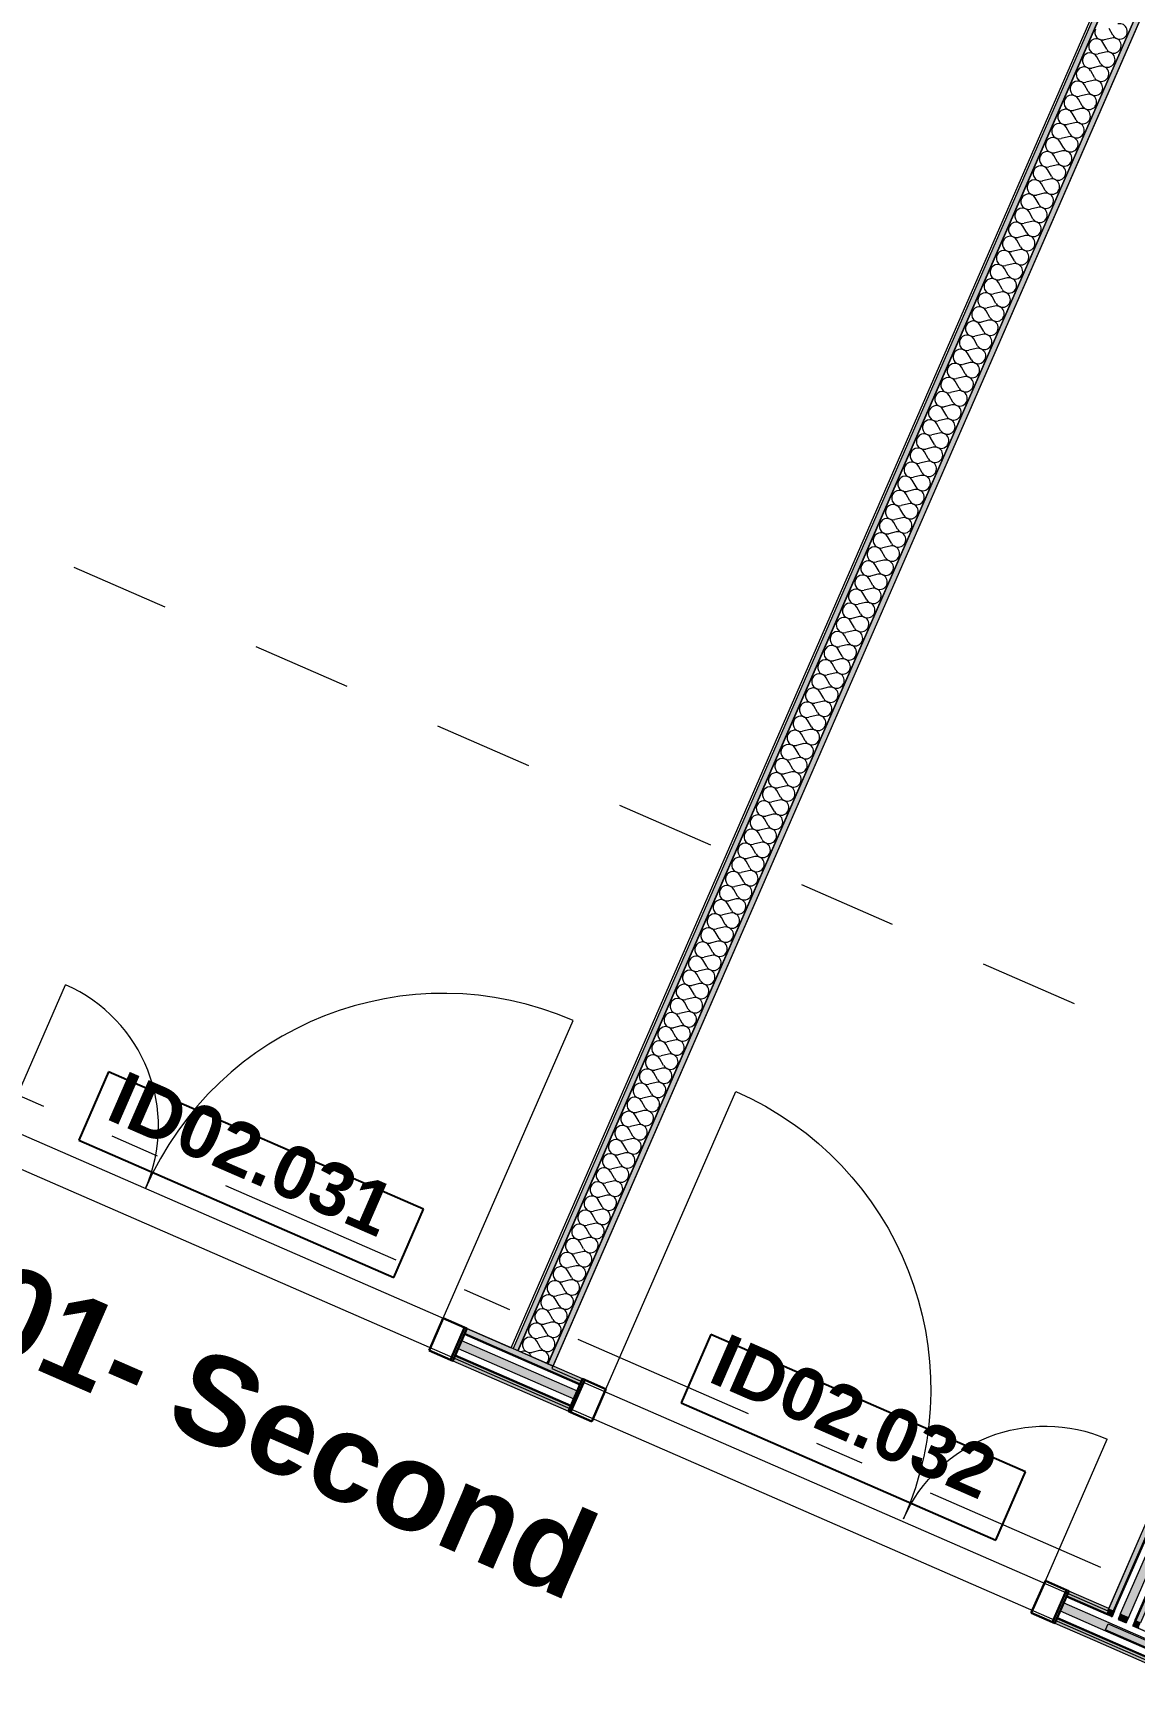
# Model space of a CAD drawing. Header units: millimetres. Extents: x -50172 to 90294, y -80883 to 956680.
# Drawn here: x 8930 to 12063, y -39148 to -34472 of the extents above; entities that cross this region are included whole.
import ezdxf
from ezdxf.enums import TextEntityAlignment as Align

# ---------------------------------------------------------------- set-up
doc = ezdxf.new("R2010")
doc.units = ezdxf.units.MM
doc.header["$MEASUREMENT"] = 0
doc.linetypes.add('Dashed', pattern=[564.444447, 282.222223, -282.222223])
doc.linetypes.add('Double Dashed', pattern=[1093.611073, 529.166651, -211.666656, 141.111112, -211.666656])
for name, color, linetype in [('A-25-M_Wall_Int', 7, 'Continuous'), ('A-95-MC_Marker_Section_P2.Marker', 7, 'Continuous'), ('COLUMN.IFC Import', 7, 'Continuous'), ('New_A-05-M_Gross_Int_Circulation', 7, 'Continuous'), ('New_A-15-MG_Structural_Grid_Phase_2', 7, 'Continuous'), ('New_A-25-M_Wall_Int', 7, 'Continuous'), ('New_A-35-M_FFE-Zone', 7, 'Continuous'), ('New_ArchiCAD Door Markers', 7, 'Continuous'), ('New_ArchiCAD Doors', 7, 'Continuous')]:
    doc.layers.add(name, color=color, linetype=linetype)
for name, color, linetype, lineweight in [('A-25-M_Wall_Int_Pen_No__1', 7, 'Continuous', 13), ('A-95-MC_Marker_Section_P2.Marker_Pen_No__1', 7, 'Continuous', 13), ('COLUMN.IFC Import_Pen_No__2', 8, 'Continuous', 15), ('New_A-25-M_Wall_Int_Pen_No__1', 7, 'Continuous', 13), ('New_ArchiCAD Door Markers_Pen_No__1', 7, 'Continuous', 13), ('New_ArchiCAD Door Markers_Pen_No__5', 7, 'Continuous', 25), ('New_ArchiCAD Doors_Pen_No__1', 7, 'Continuous', 13), ('New_ArchiCAD Doors_Pen_No__3', 7, 'Continuous', 18), ('New_ArchiCAD Zone Stamps_Pen_No__9', 7, 'Continuous', 13)]:
    doc.layers.add(name, color=color, linetype=linetype, lineweight=lineweight)
for name, color, linetype, lineweight, true_color in [('A-25-M_Wall_Int_Pen_No__107', 7, 'Continuous', 15, 0xa6a6a6), ('New_A-05-M_Gross_Int_Circulation_Pen_No__74', 7, 'Continuous', 20, 0x606060), ('New_A-15-MG_Structural_Grid_Phase_2_Pen_No__222', 7, 'Continuous', 13, 0x65af33), ('New_A-25-M_Wall_Int_Pen_No__107', 7, 'Continuous', 15, 0xa6a6a6), ('New_A-35-M_FFE-Zone_Pen_No__74', 7, 'Continuous', 20, 0x606060), ('New_ArchiCAD Doors_Pen_No__23', 7, 'Continuous', 30, 0x2a2a2a), ('New_ArchiCAD Doors_Pen_No__43', 7, 'Continuous', 30, 0x444444), ('New_ArchiCAD Doors_Pen_No__63', 7, 'Continuous', 20, 0x606060)]:
    doc.layers.add(name, color=color, linetype=linetype, lineweight=lineweight, true_color=true_color)
doc.styles.add('GENERATED_STYLE_1', font='')
doc.styles.add('GENERATED_STYLE_2', font='')
doc.styles.add('GENERATED_STYLE_3', font='')
doc.styles.add('GENERATED_STYLE_4', font='')
doc.styles.get('GENERATED_STYLE_1').set_extended_font_data('Swis721 BT', bold=True)
doc.styles.get('GENERATED_STYLE_2').set_extended_font_data('Arial', bold=True)
doc.styles.get('GENERATED_STYLE_3').set_extended_font_data('Arial')
doc.styles.get('GENERATED_STYLE_4').set_extended_font_data('Swis721 BT')

# ---------------------------------------------------------------- blocks, each defined once
blk = doc.blocks.new('Corridor 01- Second_INB 2350_15_1', base_point=(8528.9, -39020.1))
at = {"layer": 'New_A-05-M_Gross_Int_Circulation_Pen_No__74', "linetype": 'Continuous'}
blk.add_line((15105.3, -40414), (-6217.1, -31116.4), dxfattribs=at)
at = {"layer": 'New_ArchiCAD Zone Stamps_Pen_No__9'}
for tag, height, style, p in [('ROOM_NAME', 250, 'GENERATED_STYLE_2', (7477.6, -37365.2)), ('zoneNameLine2', 250, 'GENERATED_STYLE_2', (7289.2, -37797.4)), ('ROOM_NUMBER', 200, 'GENERATED_STYLE_3', (7100.8, -38218.1)), ('measuredAreaCode', 200, 'GENERATED_STYLE_3', (6943.7, -38578.2)), ('ROOM_HOLES_PRM', 200, 'GENERATED_STYLE_3', (7251.1, -38712.2)), ('DUMMY_649', 200, 'GENERATED_STYLE_3', (7740.5, -38925.6)), ('DUMMY_650', 133.3, 'GENERATED_STYLE_3', (8019.8, -39032.1))]:
    blk.add_attdef(tag, text='', height=height, rotation=336.4404, dxfattribs=dict(at, style=style)).set_placement(p, align=Align.TOP_LEFT)
blk = doc.blocks.new('Research Lab_INB 2308_20_1', base_point=(13904.9, -32607.4))
at = {"layer": 'New_A-35-M_FFE-Zone_Pen_No__74', "linetype": 'Continuous'}
for p, q in [((14685.8, -28459.1), (10406.8, -38272.2)), ((11988, -38961.7), (12480.2, -37832.9)), ((10406.8, -38272.2), (11988, -38961.7))]:
    blk.add_line(p, q, dxfattribs=at)
at = {"layer": 'New_ArchiCAD Zone Stamps_Pen_No__9'}
for tag, height, style, p in [('ROOM_NAME', 250, 'GENERATED_STYLE_2', (14219.2, -32504.4)), ('zoneNameLine2', 250, 'GENERATED_STYLE_2', (14030.8, -32936.5)), ('ROOM_NUMBER', 200, 'GENERATED_STYLE_3', (13842.4, -33357.2)), ('measuredAreaCode', 200, 'GENERATED_STYLE_3', (13685.3, -33717.3)), ('DUMMY_649', 200, 'GENERATED_STYLE_3', (13992.8, -33851.4)), ('DUMMY_650', 200, 'GENERATED_STYLE_3', (14482.1, -34064.8)), ('DUMMY_651', 133.3, 'GENERATED_STYLE_3', (14761.4, -34171.3))]:
    blk.add_attdef(tag, text='', height=height, rotation=336.4404, dxfattribs=dict(at, style=style)).set_placement(p, align=Align.TOP_LEFT)
blk = doc.blocks.new('LiSC Research_INB 2307_21_1', base_point=(11980.1, -31648))
at = {"layer": 'New_A-35-M_FFE-Zone_Pen_No__74', "linetype": 'Continuous'}
for p, q in [((10290.6, -38213.6), (14566.6, -28407.2)), ((6700, -36647.9), (10290.6, -38213.6))]:
    blk.add_line(p, q, dxfattribs=at)
at = {"layer": 'New_ArchiCAD Zone Stamps_Pen_No__9'}
for tag, height, style, p in [('ROOM_NAME', 250, 'GENERATED_STYLE_2', (9818.8, -30761.7)), ('zoneNameLine2', 250, 'GENERATED_STYLE_2', (9630.4, -31193.8)), ('ROOM_NUMBER', 200, 'GENERATED_STYLE_3', (9441.9, -31614.5)), ('measuredAreaCode', 200, 'GENERATED_STYLE_3', (9284.9, -31974.6)), ('DUMMY_649', 200, 'GENERATED_STYLE_3', (9592.3, -32108.7)), ('DUMMY_650', 200, 'GENERATED_STYLE_3', (10081.6, -32322.1)), ('DUMMY_651', 133.3, 'GENERATED_STYLE_3', (10360.9, -32428.6))]:
    blk.add_attdef(tag, text='', height=height, rotation=336.4404, dxfattribs=dict(at, style=style)).set_placement(p, align=Align.TOP_LEFT)
blk = doc.blocks.new('*X487')
at = {"layer": 'New_A-25-M_Wall_Int_Pen_No__107', "linetype": 'Continuous'}
blk.add_hatch(color=256, dxfattribs=at).paths.add_polyline_path([(10149.5, -38192.4), (10139.5, -38215.3), (10468.7, -38358.9), (10478.7, -38336)])
blk = doc.blocks.new('*X488')
at = {"layer": 'New_A-25-M_Wall_Int_Pen_No__107', "linetype": 'Continuous'}
blk.add_hatch(color=256, dxfattribs=at).paths.add_polyline_path([(11852.8, -38962.4), (11966.2, -39011.9), (11976.2, -38988.9), (11862.8, -38939.5)])
blk = doc.blocks.new('Double Door Asymmetric 19_11')
at = {"layer": 'New_ArchiCAD Doors_Pen_No__1', "linetype": 'Continuous'}
for p, q in [((-755, 0), (-755, -15)), ((755, 0), (755, -15)), ((-755, -15), (-755, -18)), ((-755, -18), (-755, -37)), ((-755, -37), (-755, -62)), ((755, -15), (755, -18)), ((755, -18), (755, -37)), ((755, -37), (755, -62)), ((-755, -62), (-755, -82)), ((-755, -82), (-755, -85)), ((-755, -85), (-755, -100)), ((755, -62), (755, -82)), ((755, -82), (755, -85)), ((755, -85), (755, -100))]:
    blk.add_line(p, q, dxfattribs=at)
at = {"layer": 'New_ArchiCAD Doors_Pen_No__43', "linetype": 'Continuous'}
for p, q in [((-748, 0), (-755, 0)), ((-755, 0), (-755, -100)), ((-682, 0), (-748, 0)), ((-748, 0), (-748, -100)), ((-682, -100), (-682, 0)), ((748, 0), (682, 0)), ((682, 0), (682, -100)), ((748, 0), (755, 0)), ((748, -100), (748, 0)), ((755, 0), (755, -100)), ((-748, -100), (-755, -100)), ((-748, -100), (-682, -100)), ((682, -100), (748, -100)), ((748, -100), (755, -100))]:
    blk.add_line(p, q, dxfattribs=at)
at = {"layer": 'New_ArchiCAD Doors_Pen_No__63', "linetype": 'Continuous'}
for p, q in [((682, 0), (682, 924)), ((-682, 0), (-682, 440))]:
    blk.add_line(p, q, dxfattribs=at)
for centre, radius, start, end in [((682, 0), 924, 90, 180), ((-682, 0), 440, 0, 90)]:
    blk.add_arc(centre, radius, start, end, dxfattribs=at)
blk = doc.blocks.new('Door Stamp 17_18')
at = {"layer": 'New_ArchiCAD Door Markers_Pen_No__5', "linetype": 'Continuous'}
for p, q in [((506.5, 261.8), (-470.6, 261.8)), ((-470.6, 261.8), (-470.6, 50)), ((506.5, 50), (506.5, 261.8)), ((-470.6, 50), (506.5, 50)), ((-470.6, 50), (506.5, 50))]:
    blk.add_line(p, q, dxfattribs=at)
at = {"layer": 'New_ArchiCAD Door Markers_Pen_No__1', "style": 'GENERATED_STYLE_1'}
blk.add_attdef('AC_WIDO_ID', text='', height=150, dxfattribs=at).set_placement((-411.8, 94.2), align=Align.BOTTOM_LEFT)
blk = doc.blocks.new('Wall_125_1', base_point=(-6271.7, -30991.6))
at = {"layer": 'New_A-25-M_Wall_Int_Pen_No__107', "linetype": 'Continuous', "lineweight": 0, "true_color": 0x535353}
for points in [[(10158.3, -38172.2), (10157.1, -38175), (10486.3, -38318.5), (10487.5, -38315.8)], [(10131.5, -38233.7), (10130.3, -38236.4), (10459.5, -38380), (10460.7, -38377.2)], [(11870.4, -38922.1), (11983.8, -38971.5), (11985, -38968.8), (11871.6, -38919.3)], [(11843.6, -38983.5), (11957, -39032.9), (11958.2, -39030.2), (11844.8, -38980.8)]]:
    blk.add_hatch(color=251, dxfattribs=at).paths.add_polyline_path(points)
at = {"layer": 'New_A-25-M_Wall_Int_Pen_No__107', "linetype": 'Continuous'}
for points in [[(10164.2, -38158.5), (10158.3, -38172.2), (10487.5, -38315.8), (10493.5, -38302)], [(10130.3, -38236.4), (10124.3, -38250.2), (10453.5, -38393.7), (10459.5, -38380)], [(11871.6, -38919.3), (11985, -38968.8), (11991, -38955), (11877.6, -38905.6)], [(11837.6, -38997.3), (11951, -39046.7), (11957, -39032.9), (11843.6, -38983.5)]]:
    blk.add_hatch(color=256, dxfattribs=at).paths.add_polyline_path(points)
at = {"layer": 'New_A-25-M_Wall_Int_Pen_No__1', "linetype": 'Continuous'}
for p, q in [((10149.5, -38192.4), (10139.5, -38215.3)), ((10157.1, -38175), (10149.5, -38192.4)), ((10149.5, -38192.4), (10478.7, -38336)), ((10158.3, -38172.2), (10157.1, -38175)), ((10157.1, -38175), (10486.3, -38318.5)), ((10164.2, -38158.5), (10158.3, -38172.2)), ((10158.3, -38172.2), (10487.5, -38315.8)), ((10130.3, -38236.4), (10124.3, -38250.2)), ((10131.5, -38233.7), (10130.3, -38236.4)), ((10130.3, -38236.4), (10459.5, -38380)), ((10139.5, -38215.3), (10131.5, -38233.7)), ((10131.5, -38233.7), (10460.7, -38377.2)), ((10139.5, -38215.3), (10468.7, -38358.9)), ((10478.7, -38336), (10468.7, -38358.9)), ((10486.3, -38318.5), (10478.7, -38336)), ((10487.5, -38315.8), (10486.3, -38318.5)), ((10493.5, -38302), (10487.5, -38315.8)), ((10459.5, -38380), (10453.5, -38393.7)), ((10460.7, -38377.2), (10459.5, -38380)), ((10468.7, -38358.9), (10460.7, -38377.2)), ((11862.8, -38939.5), (11852.8, -38962.4)), ((11870.4, -38922.1), (11862.8, -38939.5)), ((11862.8, -38939.5), (11976.2, -38988.9)), ((11871.6, -38919.3), (11870.4, -38922.1)), ((11870.4, -38922.1), (11983.8, -38971.5)), ((11877.6, -38905.6), (11871.6, -38919.3)), ((11871.6, -38919.3), (11985, -38968.8)), ((11843.6, -38983.5), (11837.6, -38997.3)), ((11844.8, -38980.8), (11843.6, -38983.5)), ((11843.6, -38983.5), (11957, -39032.9)), ((11852.8, -38962.4), (11844.8, -38980.8)), ((11844.8, -38980.8), (11958.2, -39030.2)), ((11852.8, -38962.4), (11966.2, -39011.9))]:
    blk.add_line(p, q, dxfattribs=at)
at = {"layer": 'New_A-25-M_Wall_Int_Pen_No__1', "linetype": 'Continuous', "flags": 128}
for points in [[(10493.5, -38302), (10164.2, -38158.5)], [(10124.3, -38250.2), (10453.5, -38393.7)], [(11991, -38955), (11877.6, -38905.6)], [(11837.6, -38997.3), (11951, -39046.7)]]:
    blk.add_lwpolyline(points, dxfattribs=at)
at = {"layer": 'New_A-25-M_Wall_Int', "color": 250, "lineweight": 50, "true_color": 0x2a2a2a}
for name in ['*X487', '*X488']:
    blk.add_blockref(name, (0, 0), dxfattribs=at)
at = {"layer": 'New_ArchiCAD Door Markers'}
ref = blk.add_blockref('Door Stamp 17_18', (9472.2, -37856.7), dxfattribs=dict(at, rotation=336.4404115839982))
ref.add_attrib('AC_WIDO_ID', 'ID02.031', dxfattribs={"layer": 'New_ArchiCAD Door Markers_Pen_No__1', "color": 7, "height": 150, "rotation": 336.4404, "style": 'GENERATED_STYLE_1'}).set_placement((9114.7, -37601.5), align=Align.BOTTOM_LEFT)
ref = blk.add_blockref('Door Stamp 17_18', (11185.5, -38603.8), dxfattribs=dict(at, rotation=336.4404115839982))
ref.add_attrib('AC_WIDO_ID', 'ID02.032', dxfattribs={"layer": 'New_ArchiCAD Door Markers_Pen_No__1', "color": 7, "height": 150, "rotation": 336.4404, "style": 'GENERATED_STYLE_1'}).set_placement((10828.1, -38348.6), align=Align.BOTTOM_LEFT)
at = {"layer": 'New_ArchiCAD Doors', "color": 251, "linetype": 'Continuous', "lineweight": 20, "true_color": 0x606060, "zscale": 1000, "rotation": 336.4404115839982}
blk.add_blockref('Double Door Asymmetric 19_11', (9472.2, -37856.7), dxfattribs=at)
at = {"layer": 'New_ArchiCAD Doors', "color": 251, "linetype": 'Continuous', "lineweight": 20, "true_color": 0x606060, "xscale": -1, "zscale": 1000, "rotation": 336.4404115839982}
blk.add_blockref('Double Door Asymmetric 19_11', (11185.5, -38603.8), dxfattribs=at)
blk = doc.blocks.new('*X502')
at = {"layer": 'New_A-25-M_Wall_Int_Pen_No__107', "linetype": 'Continuous'}
for p, q in [((12002.9, -34478.6), (11992.1, -34459.6)), ((11985.4, -34518.8), (11974.6, -34499.7)), ((11999.4, -34486.7), (11978.1, -34491.7)), ((11967.9, -34558.9), (11957.1, -34539.9)), ((11981.9, -34526.8), (11960.6, -34531.9)), ((11950.4, -34599.1), (11939.6, -34580)), ((11964.4, -34567), (11943.1, -34572)), ((11932.9, -34639.3), (11922.1, -34620.2)), ((11946.9, -34607.1), (11925.6, -34612.2)), ((11911.9, -34687.4), (11890.6, -34692.5)), ((11915.4, -34679.4), (11904.6, -34660.4)), ((11929.4, -34647.3), (11908.1, -34652.3)), ((11894.4, -34727.6), (11873, -34732.6)), ((11897.9, -34719.6), (11887.1, -34700.5)), ((11862.8, -34799.9), (11852, -34780.8)), ((11876.9, -34767.8), (11855.5, -34772.8)), ((11880.4, -34759.7), (11869.5, -34740.7)), ((11845.3, -34840), (11834.5, -34821)), ((11859.3, -34807.9), (11838, -34813)), ((11827.8, -34880.2), (11817, -34861.1)), ((11841.8, -34848.1), (11820.5, -34853.1)), ((11810.3, -34920.4), (11799.5, -34901.3)), ((11824.3, -34888.2), (11803, -34893.3)), ((11789.3, -34968.5), (11768, -34973.6)), ((11792.8, -34960.5), (11782, -34941.5)), ((11806.8, -34928.4), (11785.5, -34933.4)), ((11771.8, -35008.7), (11750.5, -35013.7)), ((11775.3, -35000.7), (11764.5, -34981.6)), ((11740.3, -35081), (11729.5, -35061.9)), ((11754.3, -35048.9), (11733, -35053.9)), ((11757.8, -35040.8), (11747, -35021.8)), ((11722.8, -35121.1), (11711.9, -35102.1)), ((11736.8, -35089), (11715.4, -35094.1)), ((11705.2, -35161.3), (11694.4, -35142.3)), ((11719.3, -35129.2), (11697.9, -35134.2)), ((11687.7, -35201.5), (11676.9, -35182.4)), ((11701.7, -35169.3), (11680.4, -35174.4)), ((11666.7, -35249.6), (11645.4, -35254.7)), ((11670.2, -35241.6), (11659.4, -35222.6)), ((11684.2, -35209.5), (11662.9, -35214.5)), ((11649.2, -35289.8), (11627.9, -35294.8)), ((11652.7, -35281.8), (11641.9, -35262.7)), ((11617.7, -35362.1), (11606.9, -35343)), ((11631.7, -35330), (11610.4, -35335)), ((11635.2, -35321.9), (11624.4, -35302.9)), ((11600.2, -35402.2), (11589.4, -35383.2)), ((11614.2, -35370.1), (11592.9, -35375.2)), ((11582.7, -35442.4), (11571.9, -35423.4)), ((11596.7, -35410.3), (11575.4, -35415.3)), ((11565.2, -35482.6), (11554.4, -35463.5)), ((11579.2, -35450.4), (11557.9, -35455.5)), ((11544.1, -35530.8), (11522.8, -35535.8)), ((11547.6, -35522.7), (11536.8, -35503.7)), ((11561.7, -35490.6), (11540.3, -35495.6)), ((11526.6, -35570.9), (11505.3, -35576)), ((11530.1, -35562.9), (11519.3, -35543.8)), ((11495.1, -35643.2), (11484.3, -35624.1)), ((11509.1, -35611.1), (11487.8, -35616.1)), ((11512.6, -35603), (11501.8, -35584)), ((11477.6, -35683.4), (11466.8, -35664.3)), ((11491.6, -35651.2), (11470.3, -35656.3)), ((11460.1, -35723.5), (11449.3, -35704.5)), ((11474.1, -35691.4), (11452.8, -35696.4)), ((11442.6, -35763.7), (11431.8, -35744.6)), ((11456.6, -35731.5), (11435.3, -35736.6)), ((11421.6, -35811.9), (11400.3, -35816.9)), ((11425.1, -35803.8), (11414.3, -35784.8)), ((11439.1, -35771.7), (11417.8, -35776.7)), ((11404.1, -35852), (11382.7, -35857.1)), ((11407.6, -35844), (11396.8, -35824.9)), ((11372.5, -35924.3), (11361.7, -35905.2)), ((11386.6, -35892.2), (11365.2, -35897.2)), ((11390.1, -35884.1), (11379.2, -35865.1)), ((11355, -35964.5), (11344.2, -35945.4)), ((11369, -35932.3), (11347.7, -35937.4)), ((11337.5, -36004.6), (11326.7, -35985.6)), ((11351.5, -35972.5), (11330.2, -35977.5)), ((11320, -36044.8), (11309.2, -36025.7)), ((11334, -36012.6), (11312.7, -36017.7)), ((11299, -36093), (11277.7, -36098)), ((11302.5, -36084.9), (11291.7, -36065.9)), ((11316.5, -36052.8), (11295.2, -36057.8)), ((11281.5, -36133.1), (11260.2, -36138.2)), ((11285, -36125.1), (11274.2, -36106)), ((11250, -36205.4), (11239.2, -36186.4)), ((11264, -36173.3), (11242.7, -36178.3)), ((11267.5, -36165.2), (11256.7, -36146.2)), ((11232.5, -36245.6), (11221.6, -36226.5)), ((11246.5, -36213.4), (11225.1, -36218.5)), ((11214.9, -36285.7), (11204.1, -36266.7)), ((11229, -36253.6), (11207.6, -36258.6)), ((11197.4, -36325.9), (11186.6, -36306.8)), ((11211.4, -36293.8), (11190.1, -36298.8)), ((11176.4, -36374.1), (11155.1, -36379.1)), ((11179.9, -36366), (11169.1, -36347)), ((11193.9, -36333.9), (11172.6, -36339)), ((11158.9, -36414.2), (11137.6, -36419.3)), ((11162.4, -36406.2), (11151.6, -36387.1)), ((11127.4, -36486.5), (11116.6, -36467.5)), ((11141.4, -36454.4), (11120.1, -36459.4)), ((11144.9, -36446.4), (11134.1, -36427.3)), ((11109.9, -36526.7), (11099.1, -36507.6)), ((11123.9, -36494.5), (11102.6, -36499.6)), ((11092.4, -36566.8), (11081.6, -36547.8)), ((11106.4, -36534.7), (11085.1, -36539.7)), ((11074.9, -36607), (11064, -36587.9)), ((11088.9, -36574.9), (11067.6, -36579.9)), ((11053.8, -36655.2), (11032.5, -36660.2)), ((11057.3, -36647.1), (11046.5, -36628.1)), ((11071.4, -36615), (11050, -36620.1)), ((11036.3, -36695.3), (11015, -36700.4)), ((11039.8, -36687.3), (11029, -36668.2)), ((11004.8, -36767.6), (10994, -36748.6)), ((11018.8, -36735.5), (10997.5, -36740.5)), ((11022.3, -36727.5), (11011.5, -36708.4)), ((10987.3, -36807.8), (10976.5, -36788.7)), ((11001.3, -36775.6), (10980, -36780.7)), ((10969.8, -36847.9), (10959, -36828.9)), ((10983.8, -36815.8), (10962.5, -36820.8)), ((10952.3, -36888.1), (10941.5, -36869)), ((10966.3, -36856), (10945, -36861)), ((10931.3, -36936.3), (10910, -36941.3)), ((10934.8, -36928.2), (10924, -36909.2)), ((10948.8, -36896.1), (10927.5, -36901.2)), ((10913.8, -36976.4), (10892.4, -36981.5)), ((10917.3, -36968.4), (10906.5, -36949.4)), ((10882.2, -37048.7), (10871.4, -37029.7)), ((10896.2, -37016.6), (10874.9, -37021.6)), ((10899.8, -37008.6), (10888.9, -36989.5)), ((10864.7, -37088.9), (10853.9, -37069.8)), ((10878.7, -37056.7), (10857.4, -37061.8)), ((10847.2, -37129), (10836.4, -37110)), ((10861.2, -37096.9), (10839.9, -37101.9)), ((10829.7, -37169.2), (10818.9, -37150.1)), ((10843.7, -37137.1), (10822.4, -37142.1)), ((10808.7, -37217.4), (10787.4, -37222.4)), ((10812.2, -37209.3), (10801.4, -37190.3)), ((10826.2, -37177.2), (10804.9, -37182.3)), ((10791.2, -37257.5), (10769.9, -37262.6)), ((10794.7, -37249.5), (10783.9, -37230.5)), ((10759.7, -37329.8), (10748.9, -37310.8)), ((10773.7, -37297.7), (10752.4, -37302.7)), ((10777.2, -37289.7), (10766.4, -37270.6)), ((10742.2, -37370), (10731.3, -37350.9)), ((10756.2, -37337.9), (10734.8, -37342.9)), ((10724.6, -37410.1), (10713.8, -37391.1)), ((10738.7, -37378), (10717.3, -37383.1)), ((10707.1, -37450.3), (10696.3, -37431.2)), ((10721.1, -37418.2), (10699.8, -37423.2)), ((10686.1, -37498.5), (10664.8, -37503.5)), ((10689.6, -37490.5), (10678.8, -37471.4)), ((10703.6, -37458.3), (10682.3, -37463.4)), ((10668.6, -37538.6), (10647.3, -37543.7)), ((10672.1, -37530.6), (10661.3, -37511.6)), ((10637.1, -37610.9), (10626.3, -37591.9)), ((10651.1, -37578.8), (10629.8, -37583.8)), ((10654.6, -37570.8), (10643.8, -37551.7)), ((10619.6, -37651.1), (10608.8, -37632)), ((10633.6, -37619), (10612.3, -37624)), ((10602.1, -37691.2), (10591.3, -37672.2)), ((10616.1, -37659.1), (10594.8, -37664.2)), ((10584.6, -37731.4), (10573.7, -37712.3)), ((10598.6, -37699.3), (10577.2, -37704.3)), ((10563.5, -37779.6), (10542.2, -37784.6)), ((10567, -37771.6), (10556.2, -37752.5)), ((10581.1, -37739.4), (10559.7, -37744.5)), ((10546, -37819.7), (10524.7, -37824.8)), ((10549.5, -37811.7), (10538.7, -37792.7)), ((10514.5, -37892), (10503.7, -37873)), ((10528.5, -37859.9), (10507.2, -37864.9)), ((10532, -37851.9), (10521.2, -37832.8)), ((10497, -37932.2), (10486.2, -37913.1)), ((10511, -37900.1), (10489.7, -37905.1)), ((10479.5, -37972.3), (10468.7, -37953.3)), ((10493.5, -37940.2), (10472.2, -37945.3)), ((10462, -38012.5), (10451.2, -37993.5)), ((10476, -37980.4), (10454.7, -37985.4)), ((10444.5, -38052.7), (10433.7, -38033.6)), ((10458.5, -38020.5), (10437.2, -38025.6)), ((10423.5, -38100.9), (10402.1, -38105.9)), ((10427, -38092.8), (10416.1, -38073.8)), ((10441, -38060.7), (10419.7, -38065.7)), ((10405.9, -38141), (10384.6, -38146.1)), ((10409.4, -38133), (10398.6, -38113.9)), ((10374.4, -38213.3), (10363.6, -38194.2)), ((10388.4, -38181.2), (10367.1, -38186.2)), ((10391.9, -38173.1), (10381.1, -38154.1)), ((10348.5, -38238.7), (10346.1, -38234.4)), ((10370.9, -38221.3), (10349.6, -38226.4))]:
    blk.add_line(p, q, dxfattribs=at)
for centre, start, end in [((12022, -34467.8), 209.5705, 103.3103), ((11955.6, -34510.5), 156.4404, 283.3103), ((11955.6, -34510.5), 29.5705, 156.4404), ((11973.1, -34470.4), 156.4404, 283.3103), ((12004.5, -34508), 209.5705, 103.3103), ((11938, -34550.7), 156.4404, 283.3103), ((11938, -34550.7), 29.5705, 156.4404), ((11987, -34548.1), 209.5705, 103.3103), ((11920.5, -34590.9), 156.4404, 283.3103), ((11920.5, -34590.9), 29.5705, 156.4404), ((11969.4, -34588.3), 209.5705, 103.3103), ((11903, -34631), 156.4404, 283.3103), ((11903, -34631), 29.5705, 156.4404), ((11934.4, -34668.6), 209.5705, 103.3103), ((11951.9, -34628.4), 209.5705, 103.3103), ((11868, -34711.3), 29.5705, 156.4404), ((11885.5, -34671.2), 156.4404, 283.3103), ((11885.5, -34671.2), 29.5705, 156.4404), ((11916.9, -34708.8), 209.5705, 103.3103), ((11850.5, -34751.5), 29.5705, 156.4404), ((11868, -34711.3), 156.4404, 283.3103), ((11899.4, -34748.9), 209.5705, 103.3103), ((11833, -34791.6), 156.4404, 283.3103), ((11833, -34791.6), 29.5705, 156.4404), ((11850.5, -34751.5), 156.4404, 283.3103), ((11881.9, -34789.1), 209.5705, 103.3103), ((11815.5, -34831.8), 156.4404, 283.3103), ((11815.5, -34831.8), 29.5705, 156.4404), ((11864.4, -34829.2), 209.5705, 103.3103), ((11798, -34872), 156.4404, 283.3103), ((11798, -34872), 29.5705, 156.4404), ((11846.9, -34869.4), 209.5705, 103.3103), ((11780.4, -34912.1), 156.4404, 283.3103), ((11780.4, -34912.1), 29.5705, 156.4404), ((11829.4, -34909.5), 209.5705, 103.3103), ((11745.4, -34992.4), 29.5705, 156.4404), ((11762.9, -34952.3), 156.4404, 283.3103), ((11762.9, -34952.3), 29.5705, 156.4404), ((11794.3, -34989.9), 209.5705, 103.3103), ((11811.9, -34949.7), 209.5705, 103.3103), ((11727.9, -35032.6), 29.5705, 156.4404), ((11745.4, -34992.4), 156.4404, 283.3103), ((11776.8, -35030), 209.5705, 103.3103), ((11710.4, -35072.7), 156.4404, 283.3103), ((11710.4, -35072.7), 29.5705, 156.4404), ((11727.9, -35032.6), 156.4404, 283.3103), ((11759.3, -35070.2), 209.5705, 103.3103), ((11692.9, -35112.9), 156.4404, 283.3103), ((11692.9, -35112.9), 29.5705, 156.4404), ((11741.8, -35110.3), 209.5705, 103.3103), ((11675.4, -35153.1), 156.4404, 283.3103), ((11675.4, -35153.1), 29.5705, 156.4404), ((11724.3, -35150.5), 209.5705, 103.3103), ((11657.9, -35193.2), 156.4404, 283.3103), ((11657.9, -35193.2), 29.5705, 156.4404), ((11706.8, -35190.6), 209.5705, 103.3103), ((11622.9, -35273.5), 29.5705, 156.4404), ((11640.4, -35233.4), 156.4404, 283.3103), ((11640.4, -35233.4), 29.5705, 156.4404), ((11671.8, -35271), 209.5705, 103.3103), ((11689.3, -35230.8), 209.5705, 103.3103), ((11605.3, -35313.7), 29.5705, 156.4404), ((11622.9, -35273.5), 156.4404, 283.3103), ((11654.3, -35311.1), 209.5705, 103.3103), ((11587.8, -35353.8), 156.4404, 283.3103), ((11587.8, -35353.8), 29.5705, 156.4404), ((11605.3, -35313.7), 156.4404, 283.3103), ((11636.7, -35351.3), 209.5705, 103.3103), ((11570.3, -35394), 156.4404, 283.3103), ((11570.3, -35394), 29.5705, 156.4404), ((11619.2, -35391.4), 209.5705, 103.3103), ((11552.8, -35434.2), 156.4404, 283.3103), ((11552.8, -35434.2), 29.5705, 156.4404), ((11601.7, -35431.6), 209.5705, 103.3103), ((11535.3, -35474.3), 156.4404, 283.3103), ((11535.3, -35474.3), 29.5705, 156.4404), ((11584.2, -35471.8), 209.5705, 103.3103), ((11500.3, -35554.6), 29.5705, 156.4404), ((11517.8, -35514.5), 156.4404, 283.3103), ((11517.8, -35514.5), 29.5705, 156.4404), ((11549.2, -35552.1), 209.5705, 103.3103), ((11566.7, -35511.9), 209.5705, 103.3103), ((11482.8, -35594.8), 29.5705, 156.4404), ((11500.3, -35554.6), 156.4404, 283.3103), ((11531.7, -35592.2), 209.5705, 103.3103), ((11465.3, -35635), 156.4404, 283.3103), ((11465.3, -35635), 29.5705, 156.4404), ((11482.8, -35594.8), 156.4404, 283.3103), ((11514.2, -35632.4), 209.5705, 103.3103), ((11447.7, -35675.1), 156.4404, 283.3103), ((11447.7, -35675.1), 29.5705, 156.4404), ((11496.7, -35672.5), 209.5705, 103.3103), ((11430.2, -35715.3), 156.4404, 283.3103), ((11430.2, -35715.3), 29.5705, 156.4404), ((11479.1, -35712.7), 209.5705, 103.3103), ((11412.7, -35755.4), 156.4404, 283.3103), ((11412.7, -35755.4), 29.5705, 156.4404), ((11461.6, -35752.9), 209.5705, 103.3103), ((11377.7, -35835.7), 29.5705, 156.4404), ((11395.2, -35795.6), 156.4404, 283.3103), ((11395.2, -35795.6), 29.5705, 156.4404), ((11426.6, -35833.2), 209.5705, 103.3103), ((11444.1, -35793), 209.5705, 103.3103), ((11360.2, -35875.9), 29.5705, 156.4404), ((11377.7, -35835.7), 156.4404, 283.3103), ((11409.1, -35873.3), 209.5705, 103.3103), ((11342.7, -35916.1), 156.4404, 283.3103), ((11342.7, -35916.1), 29.5705, 156.4404), ((11360.2, -35875.9), 156.4404, 283.3103), ((11391.6, -35913.5), 209.5705, 103.3103), ((11325.2, -35956.2), 156.4404, 283.3103), ((11325.2, -35956.2), 29.5705, 156.4404), ((11374.1, -35953.6), 209.5705, 103.3103), ((11307.7, -35996.4), 156.4404, 283.3103), ((11307.7, -35996.4), 29.5705, 156.4404), ((11356.6, -35993.8), 209.5705, 103.3103), ((11290.1, -36036.5), 156.4404, 283.3103), ((11290.1, -36036.5), 29.5705, 156.4404), ((11339.1, -36034), 209.5705, 103.3103), ((11255.1, -36116.8), 29.5705, 156.4404), ((11272.6, -36076.7), 156.4404, 283.3103), ((11272.6, -36076.7), 29.5705, 156.4404), ((11304, -36114.3), 209.5705, 103.3103), ((11321.6, -36074.1), 209.5705, 103.3103), ((11237.6, -36157), 29.5705, 156.4404), ((11255.1, -36116.8), 156.4404, 283.3103), ((11286.5, -36154.4), 209.5705, 103.3103), ((11220.1, -36197.2), 156.4404, 283.3103), ((11220.1, -36197.2), 29.5705, 156.4404), ((11237.6, -36157), 156.4404, 283.3103), ((11269, -36194.6), 209.5705, 103.3103), ((11202.6, -36237.3), 156.4404, 283.3103), ((11202.6, -36237.3), 29.5705, 156.4404), ((11251.5, -36234.8), 209.5705, 103.3103), ((11185.1, -36277.5), 156.4404, 283.3103), ((11185.1, -36277.5), 29.5705, 156.4404), ((11234, -36274.9), 209.5705, 103.3103), ((11167.6, -36317.6), 156.4404, 283.3103), ((11167.6, -36317.6), 29.5705, 156.4404), ((11216.5, -36315.1), 209.5705, 103.3103), ((11132.6, -36398), 29.5705, 156.4404), ((11150.1, -36357.8), 156.4404, 283.3103), ((11150.1, -36357.8), 29.5705, 156.4404), ((11181.5, -36395.4), 209.5705, 103.3103), ((11199, -36355.2), 209.5705, 103.3103), ((11115, -36438.1), 29.5705, 156.4404), ((11132.6, -36398), 156.4404, 283.3103), ((11164, -36435.5), 209.5705, 103.3103), ((11097.5, -36478.3), 156.4404, 283.3103), ((11097.5, -36478.3), 29.5705, 156.4404), ((11115, -36438.1), 156.4404, 283.3103), ((11146.4, -36475.7), 209.5705, 103.3103), ((11080, -36518.4), 156.4404, 283.3103), ((11080, -36518.4), 29.5705, 156.4404), ((11128.9, -36515.9), 209.5705, 103.3103), ((11062.5, -36558.6), 156.4404, 283.3103), ((11062.5, -36558.6), 29.5705, 156.4404), ((11111.4, -36556), 209.5705, 103.3103), ((11045, -36598.7), 156.4404, 283.3103), ((11045, -36598.7), 29.5705, 156.4404), ((11093.9, -36596.2), 209.5705, 103.3103), ((11010, -36679.1), 29.5705, 156.4404), ((11027.5, -36638.9), 156.4404, 283.3103), ((11027.5, -36638.9), 29.5705, 156.4404), ((11058.9, -36676.5), 209.5705, 103.3103), ((11076.4, -36636.3), 209.5705, 103.3103), ((10992.5, -36719.2), 29.5705, 156.4404), ((11010, -36679.1), 156.4404, 283.3103), ((11041.4, -36716.6), 209.5705, 103.3103), ((10975, -36759.4), 156.4404, 283.3103), ((10975, -36759.4), 29.5705, 156.4404), ((10992.5, -36719.2), 156.4404, 283.3103), ((11023.9, -36756.8), 209.5705, 103.3103), ((10957.4, -36799.5), 156.4404, 283.3103), ((10957.4, -36799.5), 29.5705, 156.4404), ((11006.4, -36797), 209.5705, 103.3103), ((10939.9, -36839.7), 156.4404, 283.3103), ((10939.9, -36839.7), 29.5705, 156.4404), ((10988.8, -36837.1), 209.5705, 103.3103), ((10922.4, -36879.8), 156.4404, 283.3103), ((10922.4, -36879.8), 29.5705, 156.4404), ((10971.3, -36877.3), 209.5705, 103.3103), ((10904.9, -36920), 156.4404, 283.3103), ((10904.9, -36920), 29.5705, 156.4404), ((10936.3, -36957.6), 209.5705, 103.3103), ((10953.8, -36917.4), 209.5705, 103.3103), ((10869.9, -37000.3), 29.5705, 156.4404), ((10887.4, -36960.2), 156.4404, 283.3103), ((10887.4, -36960.2), 29.5705, 156.4404), ((10918.8, -36997.7), 209.5705, 103.3103), ((10852.4, -37040.5), 156.4404, 283.3103), ((10852.4, -37040.5), 29.5705, 156.4404), ((10869.9, -37000.3), 156.4404, 283.3103), ((10901.3, -37037.9), 209.5705, 103.3103), ((10834.9, -37080.6), 156.4404, 283.3103), ((10834.9, -37080.6), 29.5705, 156.4404), ((10883.8, -37078.1), 209.5705, 103.3103), ((10817.4, -37120.8), 156.4404, 283.3103), ((10817.4, -37120.8), 29.5705, 156.4404), ((10866.3, -37118.2), 209.5705, 103.3103), ((10799.8, -37160.9), 156.4404, 283.3103), ((10799.8, -37160.9), 29.5705, 156.4404), ((10848.8, -37158.4), 209.5705, 103.3103), ((10782.3, -37201.1), 156.4404, 283.3103), ((10782.3, -37201.1), 29.5705, 156.4404), ((10813.7, -37238.7), 209.5705, 103.3103), ((10831.2, -37198.5), 209.5705, 103.3103), ((10747.3, -37281.4), 29.5705, 156.4404), ((10764.8, -37241.3), 156.4404, 283.3103), ((10764.8, -37241.3), 29.5705, 156.4404), ((10796.2, -37278.9), 209.5705, 103.3103), ((10729.8, -37321.6), 29.5705, 156.4404), ((10747.3, -37281.4), 156.4404, 283.3103), ((10778.7, -37319), 209.5705, 103.3103), ((10712.3, -37361.7), 156.4404, 283.3103), ((10712.3, -37361.7), 29.5705, 156.4404), ((10729.8, -37321.6), 156.4404, 283.3103), ((10761.2, -37359.2), 209.5705, 103.3103), ((10694.8, -37401.9), 156.4404, 283.3103), ((10694.8, -37401.9), 29.5705, 156.4404), ((10743.7, -37399.3), 209.5705, 103.3103), ((10677.3, -37442.1), 156.4404, 283.3103), ((10677.3, -37442.1), 29.5705, 156.4404), ((10726.2, -37439.5), 209.5705, 103.3103), ((10659.8, -37482.2), 156.4404, 283.3103), ((10659.8, -37482.2), 29.5705, 156.4404), ((10691.2, -37519.8), 209.5705, 103.3103), ((10708.7, -37479.6), 209.5705, 103.3103), ((10624.7, -37562.5), 29.5705, 156.4404), ((10642.2, -37522.4), 156.4404, 283.3103), ((10642.2, -37522.4), 29.5705, 156.4404), ((10673.7, -37560), 209.5705, 103.3103), ((10607.2, -37602.7), 29.5705, 156.4404), ((10624.7, -37562.5), 156.4404, 283.3103), ((10656.1, -37600.1), 209.5705, 103.3103), ((10589.7, -37642.8), 156.4404, 283.3103), ((10589.7, -37642.8), 29.5705, 156.4404), ((10607.2, -37602.7), 156.4404, 283.3103), ((10638.6, -37640.3), 209.5705, 103.3103), ((10572.2, -37683), 156.4404, 283.3103), ((10572.2, -37683), 29.5705, 156.4404), ((10621.1, -37680.4), 209.5705, 103.3103), ((10554.7, -37723.2), 156.4404, 283.3103), ((10554.7, -37723.2), 29.5705, 156.4404), ((10603.6, -37720.6), 209.5705, 103.3103), ((10537.2, -37763.3), 156.4404, 283.3103), ((10537.2, -37763.3), 29.5705, 156.4404), ((10568.6, -37800.9), 209.5705, 103.3103), ((10586.1, -37760.7), 209.5705, 103.3103), ((10502.2, -37843.6), 29.5705, 156.4404), ((10519.7, -37803.5), 156.4404, 283.3103), ((10519.7, -37803.5), 29.5705, 156.4404), ((10551.1, -37841.1), 209.5705, 103.3103), ((10484.7, -37883.8), 29.5705, 156.4404), ((10502.2, -37843.6), 156.4404, 283.3103), ((10533.6, -37881.2), 209.5705, 103.3103), ((10467.1, -37923.9), 156.4404, 283.3103), ((10467.1, -37923.9), 29.5705, 156.4404), ((10484.7, -37883.8), 156.4404, 283.3103), ((10516.1, -37921.4), 209.5705, 103.3103), ((10449.6, -37964.1), 156.4404, 283.3103), ((10449.6, -37964.1), 29.5705, 156.4404), ((10498.5, -37961.5), 209.5705, 103.3103), ((10432.1, -38004.3), 156.4404, 283.3103), ((10432.1, -38004.3), 29.5705, 156.4404), ((10481, -38001.7), 209.5705, 103.3103), ((10414.6, -38044.4), 156.4404, 283.3103), ((10414.6, -38044.4), 29.5705, 156.4404), ((10446, -38082), 209.5705, 103.3103), ((10463.5, -38041.9), 209.5705, 103.3103), ((10379.6, -38124.7), 29.5705, 156.4404), ((10397.1, -38084.6), 156.4404, 283.3103), ((10397.1, -38084.6), 29.5705, 156.4404), ((10428.5, -38122.2), 209.5705, 103.3103), ((10362.1, -38164.9), 29.5705, 156.4404), ((10379.6, -38124.7), 156.4404, 283.3103), ((10411, -38162.3), 209.5705, 103.3103), ((10344.6, -38205.1), 156.4404, 283.3103), ((10344.6, -38205.1), 29.5705, 156.4404), ((10362.1, -38164.9), 156.4404, 283.3103), ((10393.5, -38202.5), 209.5705, 103.3103), ((10327.1, -38245.2), 29.5705, 114.7938), ((10376, -38242.6), 316.8396, 103.3103)]:
    blk.add_arc(centre, 21.9, start, end, dxfattribs=at)
blk = doc.blocks.new('Wall_133_1', base_point=(10409.8, -38265.4))
at = {"layer": 'New_A-25-M_Wall_Int_Pen_No__107', "linetype": 'Continuous'}
for points in [[(14572.1, -28409.6), (10296.1, -38215.8), (10309.9, -38221.8), (14585.9, -28415.6)], [(10409.8, -38265.4), (14694.5, -28439.2), (14680.7, -28433.2), (10396, -38259.4)]]:
    blk.add_hatch(color=256, dxfattribs=at).paths.add_polyline_path(points)
at = {"layer": 'New_A-25-M_Wall_Int_Pen_No__107', "linetype": 'Continuous', "lineweight": 0, "true_color": 0x535353}
for points in [[(10310.8, -38222.2), (14595.5, -28396), (14594.6, -28395.6), (10309.9, -38221.8)], [(10396, -38259.4), (14680.7, -28433.2), (14679.8, -28432.8), (10395.1, -38259)]]:
    blk.add_hatch(color=251, dxfattribs=at).paths.add_polyline_path(points)
at = {"layer": 'New_A-25-M_Wall_Int_Pen_No__1', "linetype": 'Continuous'}
for p, q in [((10309.9, -38221.8), (14585.9, -28415.6)), ((10310.8, -38222.2), (14595.5, -28396)), ((10395.1, -38259), (14679.8, -28432.8)), ((10396, -38259.4), (14680.7, -28433.2))]:
    blk.add_line(p, q, dxfattribs=at)
at = {"layer": 'New_A-25-M_Wall_Int_Pen_No__1', "linetype": 'Continuous', "flags": 128}
for points in [[(14572.1, -28409.6), (10296.1, -38215.8)], [(10409.8, -38265.4), (14694.5, -28439.2)], [(10296.1, -38215.8), (10409.8, -38265.4)]]:
    blk.add_lwpolyline(points, dxfattribs=at)
at = {"layer": 'New_A-25-M_Wall_Int', "color": 250, "lineweight": 50, "true_color": 0x2a2a2a}
blk.add_blockref('*X502', (0, 0), dxfattribs=at)
blk = doc.blocks.new('*X692')
at = {"layer": 'New_A-25-M_Wall_Int_Pen_No__107', "linetype": 'Continuous'}
blk.add_hatch(color=256, dxfattribs=at).paths.add_polyline_path([(11976.2, -38988.9), (11966.2, -39011.9), (12279.8, -39148.6), (12289.8, -39125.7)])
blk = doc.blocks.new('*X695')
at = {"layer": 'New_A-25-M_Wall_Int_Pen_No__107', "linetype": 'Continuous'}
blk.add_hatch(color=256, dxfattribs=at).paths.add_polyline_path([(12041.8, -38993.6), (12018.9, -38983.6), (12017.7, -38986.3), (12040.6, -38996.3)])
blk = doc.blocks.new('*X696')
at = {"layer": 'New_A-25-M_Wall_Int_Pen_No__107', "linetype": 'Continuous'}
blk.add_hatch(color=256, dxfattribs=at).paths.add_polyline_path([(12047.8, -38979.8), (12024.9, -38969.8), (12018.9, -38983.6), (12041.8, -38993.6)])
blk = doc.blocks.new('Door 19_12')
at = {"layer": 'New_ArchiCAD Doors_Pen_No__1', "linetype": 'Continuous'}
for p, q in [((-505, -15), (-505, 0)), ((505, -15), (505, 0)), ((-505, -18), (-505, -15)), ((-505, -38), (-505, -18)), ((-505, -63), (-505, -38)), ((505, -18), (505, -15)), ((505, -38), (505, -18)), ((505, -63), (505, -38)), ((-505, -82), (-505, -63)), ((-505, -85), (-505, -82)), ((-505, -100), (-505, -85)), ((505, -82), (505, -63)), ((505, -85), (505, -82)), ((505, -100), (505, -85)), ((-505, -100), (-517, -100)), ((505, -100), (517, -100))]:
    blk.add_line(p, q, dxfattribs=at)
at = {"layer": 'New_ArchiCAD Doors_Pen_No__23', "linetype": 'Continuous'}
for p, q in [((-439, 0), (-505, 0)), ((-505, 0), (-505, -100)), ((-439, -100), (-439, 0)), ((505, 0), (439, 0)), ((439, 0), (439, -100)), ((505, -100), (505, 0)), ((-505, -100), (-439, -100)), ((439, -100), (505, -100))]:
    blk.add_line(p, q, dxfattribs=at)
at = {"layer": 'New_ArchiCAD Doors_Pen_No__3', "linetype": 'Continuous'}
for p, q in [((439, 0), (-291.6, 486.9)), ((439, 0), (-439, 0)), ((-439, -100), (439, -100))]:
    blk.add_line(p, q, dxfattribs=at)
blk.add_arc((439, 0), 878, 146.3228, 180, dxfattribs=at)
blk = doc.blocks.new('Wall_259_1', base_point=(11991, -38955))
at = {"layer": 'A-25-M_Wall_Int_Pen_No__107', "linetype": 'Continuous'}
for points in [[(12004.7, -38961), (11991, -38955), (11985, -38968.8), (11998.7, -38974.8)], [(12082.6, -38995), (12068.9, -38989), (12062.9, -39002.8), (12076.6, -39008.7)]]:
    blk.add_hatch(color=256, dxfattribs=at).paths.add_polyline_path(points)
at = {"layer": 'A-25-M_Wall_Int_Pen_No__107', "linetype": 'Continuous', "lineweight": 0, "true_color": 0x535353}
for points in [[(12001.5, -38976), (11998.7, -38974.8), (11997.5, -38977.5), (12000.3, -38978.7)], [(12007.5, -38962.2), (12004.7, -38961), (11998.7, -38974.8), (12001.5, -38976)], [(12068.9, -38989), (12066.1, -38987.8), (12060.1, -39001.6), (12062.9, -39002.8)], [(12062.9, -39002.8), (12060.1, -39001.6), (12058.9, -39004.3), (12061.7, -39005.5)]]:
    blk.add_hatch(color=251, dxfattribs=at).paths.add_polyline_path(points)
at = {"layer": 'New_A-25-M_Wall_Int_Pen_No__107', "linetype": 'Continuous', "lineweight": 0, "true_color": 0x535353}
for points in [[(11998.7, -38974.8), (11985, -38968.8), (11983.8, -38971.5), (11997.5, -38977.5)], [(11958.2, -39030.2), (11957, -39032.9), (12270.6, -39169.7), (12271.8, -39167)], [(12062.9, -39002.8), (12061.7, -39005.5), (12297.4, -39108.3), (12298.6, -39105.5)]]:
    blk.add_hatch(color=251, dxfattribs=at).paths.add_polyline_path(points)
at = {"layer": 'New_A-25-M_Wall_Int_Pen_No__107', "linetype": 'Continuous'}
blk.add_hatch(color=256, dxfattribs=at).paths.add_polyline_path([(11957, -39032.9), (11951, -39046.7), (12264.7, -39183.5), (12270.6, -39169.7)])
at = {"layer": 'A-25-M_Wall_Int_Pen_No__1', "linetype": 'Continuous'}
for p, q in [((12004.7, -38961), (11998.7, -38974.8)), ((12001.5, -38976), (12000.3, -38978.7)), ((12007.5, -38962.2), (12001.5, -38976)), ((12018.9, -38983.6), (12017.7, -38986.3)), ((12024.9, -38969.8), (12018.9, -38983.6)), ((12041.8, -38993.6), (12040.6, -38996.3)), ((12047.8, -38979.8), (12041.8, -38993.6)), ((12066.1, -38987.8), (12060.1, -39001.6)), ((12062.9, -39002.8), (12068.9, -38989)), ((12060.1, -39001.6), (12058.9, -39004.3))]:
    blk.add_line(p, q, dxfattribs=at)
at = {"layer": 'New_A-25-M_Wall_Int_Pen_No__1', "linetype": 'Continuous'}
for p, q in [((11976.2, -38988.9), (12289.8, -39125.7)), ((11983.8, -38971.5), (11997.5, -38977.5)), ((11985, -38968.8), (11998.7, -38974.8)), ((11997.5, -38977.5), (12000.3, -38978.7)), ((12017.7, -38986.3), (12040.6, -38996.3)), ((11957, -39032.9), (12270.6, -39169.7)), ((11958.2, -39030.2), (12271.8, -39167)), ((11966.2, -39011.9), (12279.8, -39148.6)), ((12058.9, -39004.3), (12061.7, -39005.5)), ((12061.7, -39005.5), (12297.4, -39108.3)), ((12062.9, -39002.8), (12076.6, -39008.7))]:
    blk.add_line(p, q, dxfattribs=at)
at = {"layer": 'New_A-25-M_Wall_Int_Pen_No__1', "linetype": 'Continuous', "flags": 128}
blk.add_lwpolyline([(11951, -39046.7), (12264.7, -39183.5)], dxfattribs=at)
at = {"layer": 'New_A-25-M_Wall_Int', "color": 250, "lineweight": 50, "true_color": 0x2a2a2a}
for name in ['*X692', '*X695', '*X696']:
    blk.add_blockref(name, (0, 0), dxfattribs=at)
at = {"layer": 'New_ArchiCAD Doors', "color": 251, "linetype": 'Continuous', "lineweight": 20, "true_color": 0x606060, "zscale": 1000, "rotation": 156.4404115839914}
blk.add_blockref('Door 19_12', (12727.6, -39385.3), dxfattribs=at)
blk = doc.blocks.new('*X939')
at = {"layer": 'A-25-M_Wall_Int_Pen_No__107', "linetype": 'Continuous'}
blk.add_hatch(color=256, dxfattribs=at).paths.add_polyline_path([(12047.8, -38979.8), (12149.8, -38745.9), (12126.9, -38735.9), (12024.9, -38969.8)])
blk = doc.blocks.new('Wall_424_1', base_point=(12093, -38721.1))
at = {"layer": 'A-25-M_Wall_Int_Pen_No__107', "linetype": 'Continuous'}
for points in [[(12004.7, -38961), (12106.7, -38727.1), (12093, -38721.1), (11991, -38955)], [(12082.6, -38995), (12184.6, -38761.1), (12170.9, -38755.1), (12068.9, -38989)]]:
    blk.add_hatch(color=256, dxfattribs=at).paths.add_polyline_path(points)
at = {"layer": 'A-25-M_Wall_Int_Pen_No__107', "linetype": 'Continuous', "lineweight": 0, "true_color": 0x535353}
for points in [[(12007.5, -38962.2), (12109.5, -38728.3), (12106.7, -38727.1), (12004.7, -38961)], [(12068.9, -38989), (12170.9, -38755.1), (12168.1, -38753.9), (12066.1, -38987.8)]]:
    blk.add_hatch(color=251, dxfattribs=at).paths.add_polyline_path(points)
at = {"layer": 'A-25-M_Wall_Int_Pen_No__1', "linetype": 'Continuous'}
for p, q in [((12004.7, -38961), (12106.7, -38727.1)), ((12007.5, -38962.2), (12109.5, -38728.3)), ((12024.9, -38969.8), (12126.9, -38735.9)), ((12047.8, -38979.8), (12149.8, -38745.9)), ((12066.1, -38987.8), (12168.1, -38753.9)), ((12068.9, -38989), (12170.9, -38755.1))]:
    blk.add_line(p, q, dxfattribs=at)
at = {"layer": 'A-25-M_Wall_Int_Pen_No__1', "linetype": 'Continuous', "flags": 128}
for points in [[(12093, -38721.1), (11991, -38955)], [(12082.6, -38995), (12184.6, -38761.1)], [(12184.6, -38761.1), (12093, -38721.1)]]:
    blk.add_lwpolyline(points, dxfattribs=at)
at = {"layer": 'A-25-M_Wall_Int', "color": 250, "lineweight": 50, "true_color": 0x2a2a2a}
blk.add_blockref('*X939', (0, 0), dxfattribs=at)
blk = doc.blocks.new('Column 73')
at = {"layer": 'COLUMN.IFC Import_Pen_No__2', "linetype": 'Continuous'}
for p, q in [((-153.7, 157.25), (153.7, 157.25)), ((-153.7, 138.55), (-153.7, 157.25)), ((153.7, 157.25), (153.7, 138.55)), ((-6, 138.55), (-153.7, 138.55)), ((-6, -138.55), (-6, 138.55)), ((6, 138.55), (6, -138.55)), ((153.7, 138.55), (6, 138.55)), ((-153.7, -138.55), (-6, -138.55)), ((-153.7, -157.25), (-153.7, -138.55)), ((6, -138.55), (153.7, -138.55)), ((153.7, -138.55), (153.7, -157.25)), ((153.7, -157.25), (-153.7, -157.25))]:
    blk.add_line(p, q, dxfattribs=at)
blk = doc.blocks.new('Standard grid marker_32')
at = {"layer": 'New_A-15-MG_Structural_Grid_Phase_2_Pen_No__222', "linetype": 'Double Dashed'}
blk.add_line((705.1, 0), (53258.1, 0), dxfattribs=at)
at = {"layer": 'New_A-15-MG_Structural_Grid_Phase_2_Pen_No__222', "style": 'GENERATED_STYLE_4'}
for tag, p in [('AC_MarkerText_1_0', (-500, 38.7)), ('AC_MarkerText_1_1', (54463.2, 38.7))]:
    blk.add_attdef(tag, text='', height=350, rotation=180, dxfattribs=at).set_placement(p, align=Align.MIDDLE_CENTER)
blk = doc.blocks.new('Cutting Plane_4_1', base_point=(-25330.5, -21002.6))
at = {"layer": 'A-95-MC_Marker_Section_P2.Marker_Pen_No__1', "linetype": 'Dashed'}
blk.add_line((-25101.3, -21102.5), (22391.9, -41811.9), dxfattribs=at)

msp = doc.modelspace()

# ---------------------------------------------------------------- block references
at = {"layer": 'A-25-M_Wall_Int', "color": 250, "lineweight": 50, "true_color": 0x2a2a2a}
msp.add_blockref('Wall_424_1', (12093, -38721.1), dxfattribs=at)
at = {"layer": 'A-95-MC_Marker_Section_P2.Marker'}
msp.add_blockref('Cutting Plane_4_1', (-25330.5, -21002.6), dxfattribs=at)
at = {"layer": 'COLUMN.IFC Import', "linetype": 'Continuous', "zscale": 1000, "rotation": 336.4404115839877}
msp.add_blockref('Column 73', (12185.5, -38933.1), dxfattribs=at)
at = {"layer": 'New_A-05-M_Gross_Int_Circulation', "linetype": 'Continuous'}
ref = msp.add_blockref('Corridor 01- Second_INB 2350_15_1', (8528.9, -39020.1), dxfattribs=at)
ref.add_attrib('ROOM_NAME', 'Corridor 01- Second', dxfattribs={"layer": 'New_ArchiCAD Zone Stamps_Pen_No__9', "color": 7, "height": 250, "rotation": 336.4404, "style": 'GENERATED_STYLE_2'}).set_placement((7477.6, -37365.2), align=Align.TOP_LEFT)
at = {"layer": 'New_A-15-MG_Structural_Grid_Phase_2', "color": 8, "linetype": 'Continuous', "lineweight": 15, "zscale": 1000, "rotation": 156.4404115839929}
msp.add_blockref('Standard grid marker_32', (22639.6, -43491.3), dxfattribs=at)
at = {"layer": 'New_A-25-M_Wall_Int', "color": 250, "lineweight": 50, "true_color": 0x2a2a2a}
for name, p in [('Wall_133_1', (10409.8, -38265.4)), ('Wall_125_1', (-6271.7, -30991.6)), ('Wall_259_1', (11991, -38955))]:
    msp.add_blockref(name, p, dxfattribs=at)
at = {"layer": 'New_A-35-M_FFE-Zone', "linetype": 'Continuous'}
for name, p in [('LiSC Research_INB 2307_21_1', (11980.1, -31648)), ('Research Lab_INB 2308_20_1', (13904.9, -32607.4))]:
    msp.add_blockref(name, p, dxfattribs=at)

doc.saveas('drawing.dxf')
